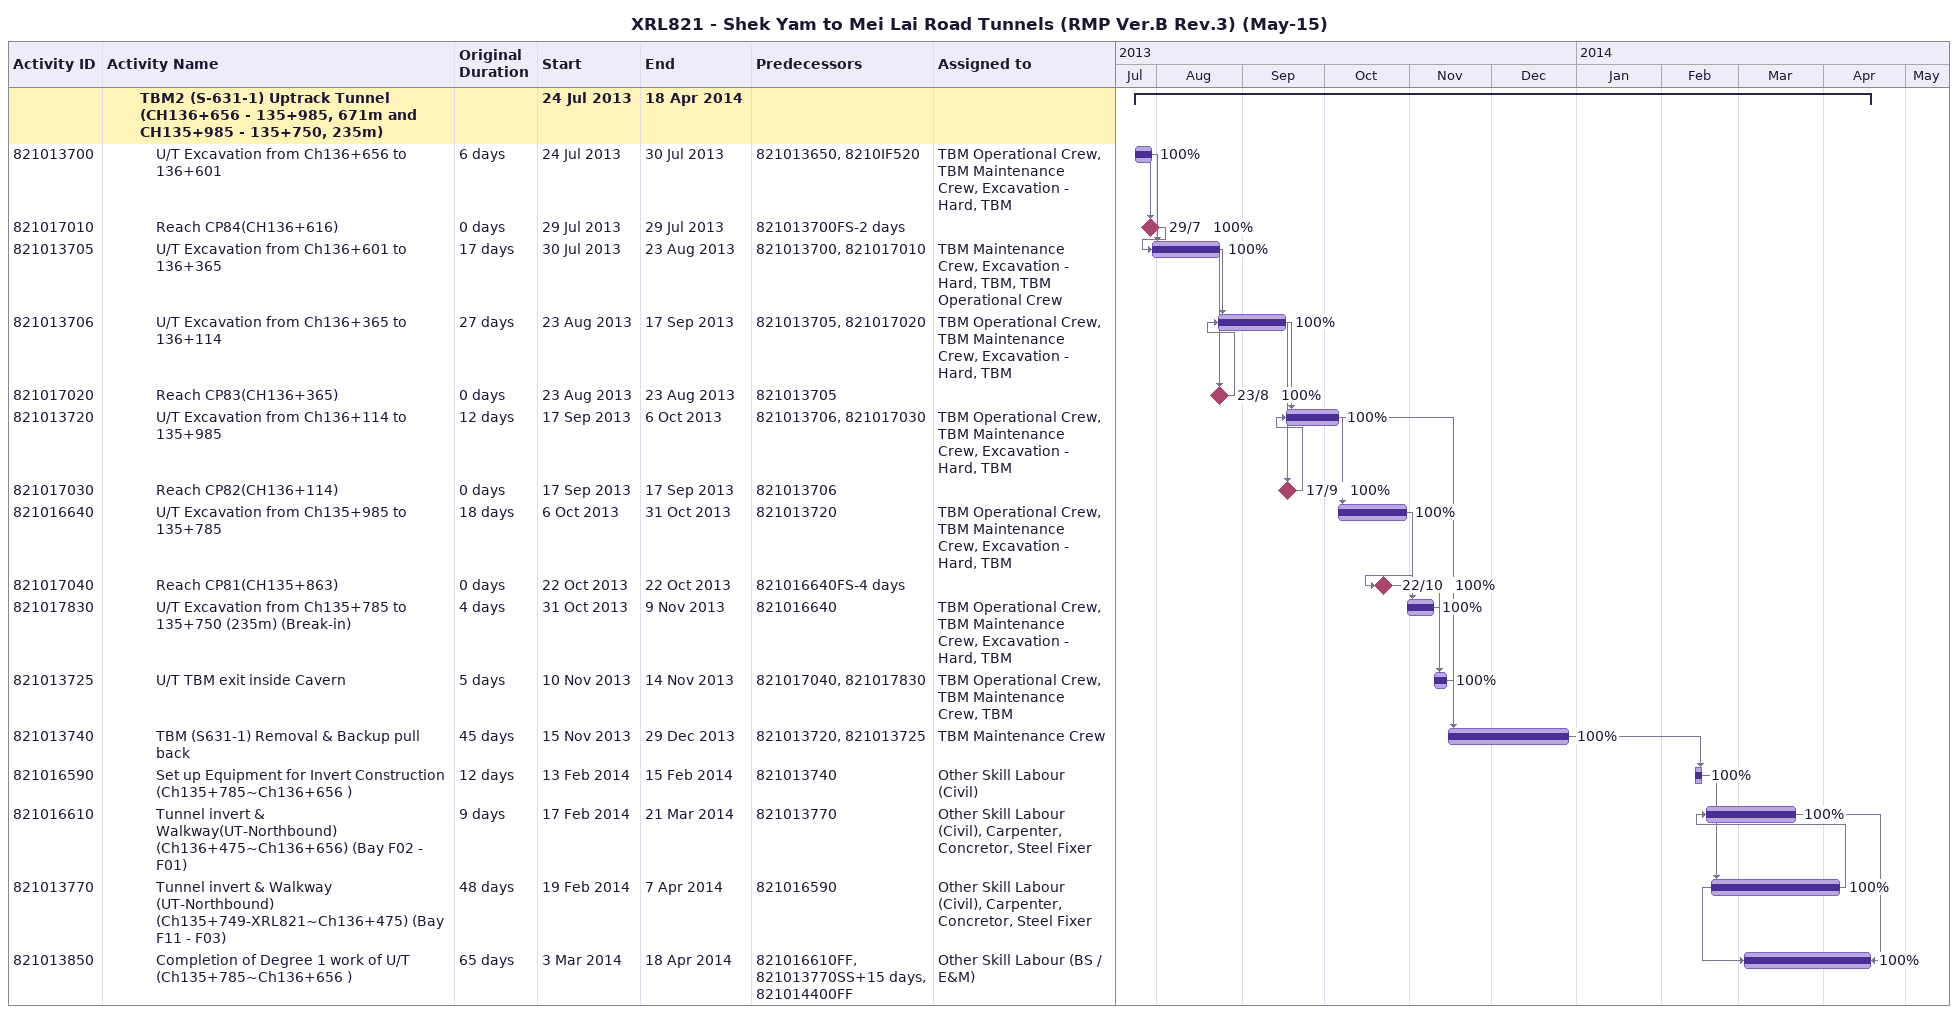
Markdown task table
XRL821 - Shek Yam to Mei Lai Road Tunnels (RMP Ver.B Rev.3) (May-15)

| ID | Level | Task | Original duration | Start | Finish | Predecessors | Resources | % complete |
|---|---|---|---|---|---|---|---|---|
|  | 3 | **TBM2 (S-631-1) Uptrack Tunnel (CH136+656 - 135+985, 671m and CH135+985 - 135+750, 235m)** |  | 2013-07-24 | 2014-04-18 |  |  |  |
| 821013700 | 4 | U/T Excavation from Ch136+656 to 136+601 | 6d | 2013-07-24 | 2013-07-30 | 821013650, 8210IF520 | TBM Operational Crew, TBM Maintenance Crew, Excavation - Hard, TBM | 100 |
| 821017010 | 4 | Reach CP84(CH136+616) | 0d | 2013-07-29 | 2013-07-29 | 821013700FS-2d |  | 100 |
| 821013705 | 4 | U/T Excavation from Ch136+601 to 136+365 | 17d | 2013-07-30 | 2013-08-23 | 821013700, 821017010 | TBM Maintenance Crew, Excavation - Hard, TBM, TBM Operational Crew | 100 |
| 821013706 | 4 | U/T Excavation from Ch136+365 to 136+114 | 27d | 2013-08-23 | 2013-09-17 | 821013705, 821017020 | TBM Operational Crew, TBM Maintenance Crew, Excavation - Hard, TBM | 100 |
| 821017020 | 4 | Reach CP83(CH136+365) | 0d | 2013-08-23 | 2013-08-23 | 821013705 |  | 100 |
| 821013720 | 4 | U/T Excavation from Ch136+114 to 135+985 | 12d | 2013-09-17 | 2013-10-06 | 821013706, 821017030 | TBM Operational Crew, TBM Maintenance Crew, Excavation - Hard, TBM | 100 |
| 821017030 | 4 | Reach CP82(CH136+114) | 0d | 2013-09-17 | 2013-09-17 | 821013706 |  | 100 |
| 821016640 | 4 | U/T Excavation from Ch135+985 to 135+785 | 18d | 2013-10-06 | 2013-10-31 | 821013720 | TBM Operational Crew, TBM Maintenance Crew, Excavation - Hard, TBM | 100 |
| 821017040 | 4 | Reach CP81(CH135+863) | 0d | 2013-10-22 | 2013-10-22 | 821016640FS-4d |  | 100 |
| 821017830 | 4 | U/T Excavation from Ch135+785 to 135+750 (235m) (Break-in) | 4d | 2013-10-31 | 2013-11-09 | 821016640 | TBM Operational Crew, TBM Maintenance Crew, Excavation - Hard, TBM | 100 |
| 821013725 | 4 | U/T TBM exit inside Cavern | 5d | 2013-11-10 | 2013-11-14 | 821017040, 821017830 | TBM Operational Crew, TBM Maintenance Crew, TBM | 100 |
| 821013740 | 4 | TBM (S631-1) Removal & Backup pull back | 45d | 2013-11-15 | 2013-12-29 | 821013720, 821013725 | TBM Maintenance Crew | 100 |
| 821016590 | 4 | Set up Equipment for Invert Construction (Ch135+785~Ch136+656 ) | 12d | 2014-02-13 | 2014-02-15 | 821013740 | Other Skill Labour (Civil) | 100 |
| 821016610 | 4 | Tunnel invert & Walkway(UT-Northbound) (Ch136+475~Ch136+656) (Bay F02 - F01) | 9d | 2014-02-17 | 2014-03-21 | 821013770 | Other Skill Labour (Civil), Carpenter, Concretor, Steel Fixer | 100 |
| 821013770 | 4 | Tunnel invert & Walkway (UT-Northbound) (Ch135+749-XRL821~Ch136+475) (Bay F11 - F03) | 48d | 2014-02-19 | 2014-04-07 | 821016590 | Other Skill Labour (Civil), Carpenter, Concretor, Steel Fixer | 100 |
| 821013850 | 4 | Completion of Degree 1 work of U/T (Ch135+785~Ch136+656 ) | 65d | 2014-03-03 | 2014-04-18 | 821016610FF, 821013770SS+15d, 821014400FF | Other Skill Labour (BS / E&M) | 100 |
